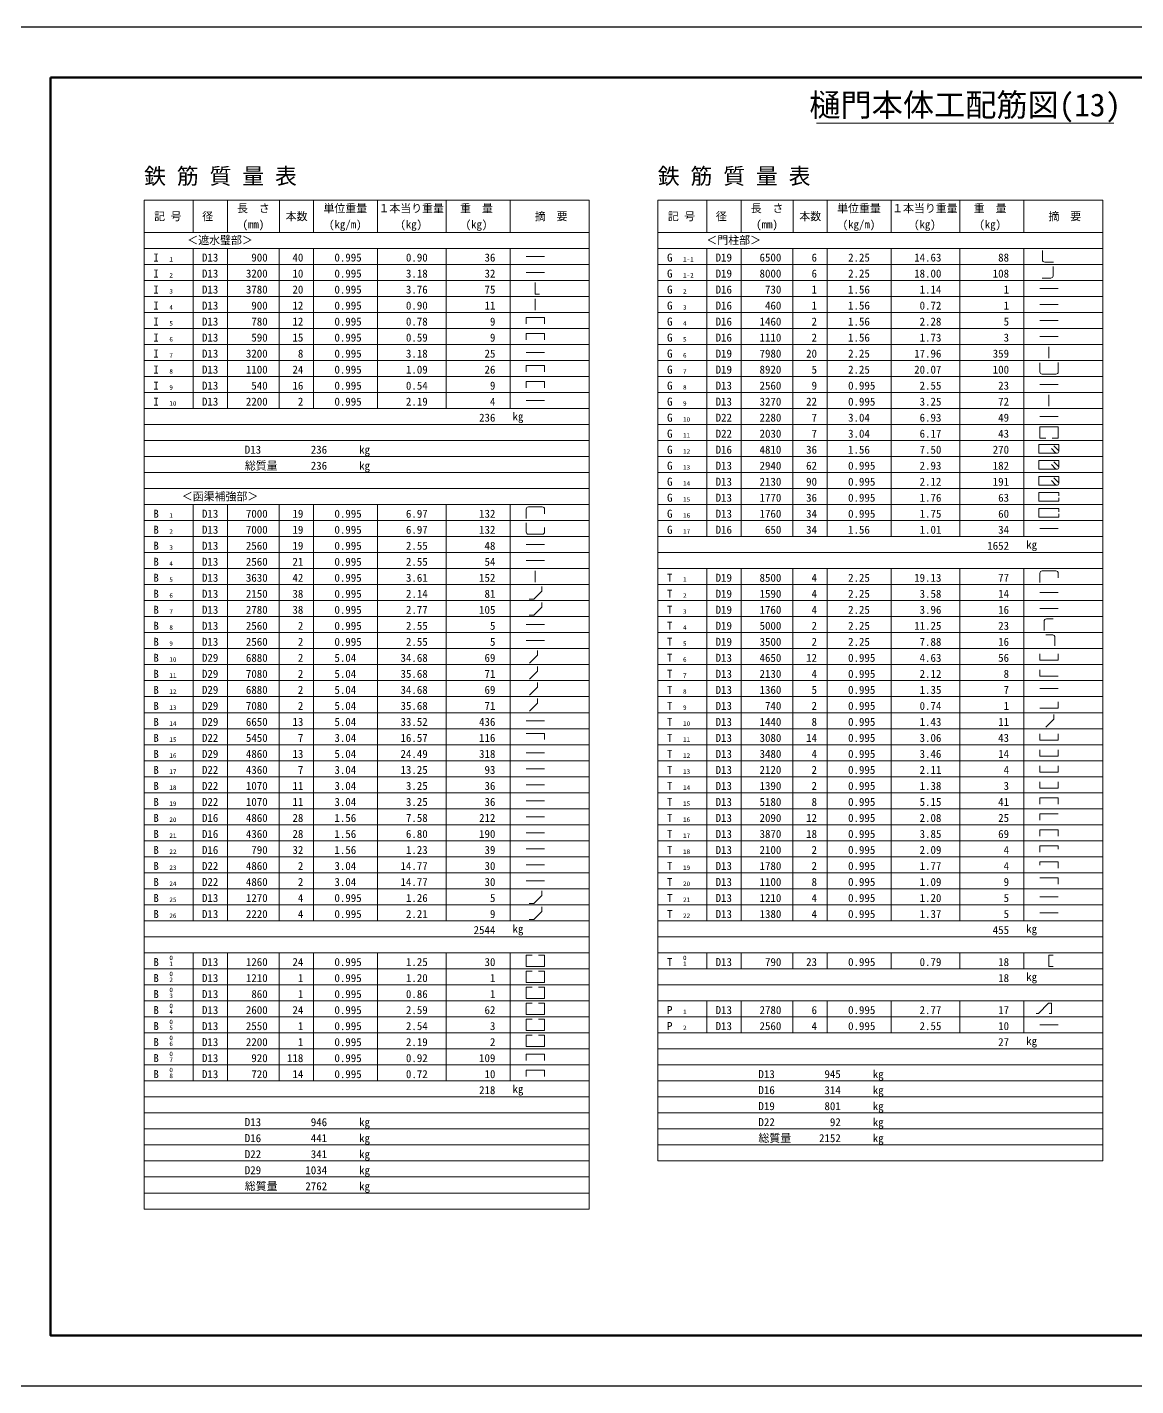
# Model space of a CAD drawing. Header units: millimetres. Extents: x 169470 to 758170, y -17820 to 11880.
# Drawn here: x 674582 to 698827, y -17820 to 11880 of the extents above; entities that cross this region are included whole.
import ezdxf
from ezdxf.enums import TextEntityAlignment as Align

# ---------------------------------------------------------------- set-up
doc = ezdxf.new("R2010")
doc.units = ezdxf.units.MM
doc.header["$LTSCALE"] = 50
doc.layers.get('Defpoints').update_dxf_attribs({"color": 151})
for name, color, linetype, lineweight in [('D-MTR-TXT', 7, 'Continuous', 13), ('D-STR-HTXT', 7, 'Continuous', 13), ('D-STR-TXT', 7, 'Continuous', 13), ('D-TTL', 2, 'Continuous', 140), ('D-TTL-LINE', 7, 'Continuous', 13), ('D-TTL-TXT', 7, 'Continuous', 13)]:
    doc.layers.add(name, color=color, linetype=linetype, lineweight=lineweight)
doc.styles.add('MS ゴシック', font='MS Gothic.ttf')
doc.styles.add('STYLE1', font='MS Gothic.ttf')
doc.styles.add('YOKO_GOTHIC', font='MS Gothic.ttf')

msp = doc.modelspace()

# ---------------------------------------------------------------- linework, layer by layer
at = {"layer": 'D-STR-TXT'}
for p, q in [((686873.83, 8095.09), (677140.61, 8095.09)), ((677140.61, 8095.09), (677140.61, 7045.09)), ((678213.3, 8095.09), (678213.3, 7395.09)), ((678963.29, 8095.09), (678963.29, 7395.09)), ((680096.8, 8095.09), (680096.8, 7395.09)), ((680846.8, 8095.09), (680846.8, 7395.09)), ((682246.78, 8095.09), (682246.78, 7395.09)), ((683746.77, 8095.09), (683746.77, 7395.09)), ((685146.75, 8095.09), (685146.75, 7395.09)), ((686873.83, 8095.09), (686873.83, 7045.09)), ((698107.06, 8095.09), (688373.83, 8095.09)), ((688373.83, 8095.09), (688373.83, 7045.09)), ((689446.52, 8095.09), (689446.52, 7395.09)), ((690196.51, 8095.09), (690196.51, 7395.09)), ((691330.03, 8095.09), (691330.03, 7395.09)), ((692080.02, 8095.09), (692080.02, 7395.09)), ((693480.01, 8095.09), (693480.01, 7395.09)), ((694979.99, 8095.09), (694979.99, 7395.09)), ((696379.98, 8095.09), (696379.98, 7395.09)), ((698107.06, 8095.09), (698107.06, 7045.09)), ((677140.61, 7395.09), (686873.83, 7395.09)), ((688373.83, 7395.09), (698106.83, 7395.09)), ((677140.61, 7045.09), (677140.61, -13954.91)), ((677140.61, 7045.09), (686873.61, 7045.09)), ((678213.61, 7045.09), (678213.61, 3545.09)), ((678963.61, 7045.09), (678963.61, 3545.09)), ((680096.61, 7045.09), (680096.61, 3545.09)), ((680846.61, 7045.09), (680846.61, 3545.09)), ((682246.61, 7045.09), (682246.61, 3545.09)), ((683746.61, 7045.09), (683746.61, 3545.09)), ((685146.61, 7045.09), (685146.61, 3545.09)), ((685496.61, 6870.09), (685896.61, 6870.09)), ((686873.61, 7045.09), (686873.61, -13954.91)), ((688373.83, 7045.09), (698106.83, 7045.09)), ((688374.06, 7045.09), (688374.06, -12904.91)), ((689446.83, 7045.09), (689446.83, 4245.09)), ((690196.83, 7045.09), (690196.83, 745.09)), ((691329.83, 7045.09), (691329.83, 745.09)), ((692079.83, 7045.09), (692079.83, 745.09)), ((693479.83, 7045.09), (693479.83, 745.09)), ((694979.83, 7045.09), (694979.83, 745.09)), ((696379.83, 7045.09), (696379.83, 4245.09)), ((696785.47, 6795.09), (696785.47, 6995.09)), ((698107.06, 7045.09), (698107.06, -12904.91)), ((677140.61, 6695.09), (686873.61, 6695.09)), ((688373.83, 6695.09), (698106.83, 6695.09)), ((696835.47, 6745.09), (697026.11, 6745.09)), ((697016.04, 6445.09), (697016.04, 6645.09)), ((677140.61, 6345.09), (686873.61, 6345.09)), ((685496.61, 6520.09), (685896.61, 6520.09)), ((685690.06, 6045.09), (685690.06, 6295.09)), ((688373.83, 6345.09), (698106.83, 6345.09)), ((696966.04, 6395.09), (696775.4, 6395.09)), ((677140.61, 5995.09), (686873.61, 5995.09)), ((685690.06, 6045.09), (685788.88, 6045.09)), ((685690.06, 5695.09), (685690.06, 5945.09)), ((688373.83, 5995.09), (698106.83, 5995.09)), ((696729.83, 6170.09), (697129.83, 6170.09)), ((677140.61, 5645.09), (686873.61, 5645.09)), ((688373.83, 5645.09), (698106.83, 5645.09)), ((696729.83, 5820.09), (697129.83, 5820.09)), ((685496.61, 5393.53), (685496.61, 5533.56)), ((685496.61, 5533.56), (685896.61, 5533.56)), ((685896.61, 5533.56), (685896.61, 5393.53)), ((696729.83, 5470.09), (697129.83, 5470.09)), ((677140.61, 5295.09), (686873.61, 5295.09)), ((685496.61, 5043.53), (685496.61, 5183.56)), ((685496.61, 5183.56), (685896.61, 5183.56)), ((685896.61, 5183.56), (685896.61, 5043.53)), ((688373.83, 5295.09), (698106.83, 5295.09)), ((696729.83, 5120.09), (697129.83, 5120.09)), ((677140.61, 4945.09), (686873.61, 4945.09)), ((685496.61, 4770.09), (685896.61, 4770.09)), ((688373.83, 4945.09), (698106.83, 4945.09)), ((696923.29, 4645.09), (696923.29, 4895.09)), ((677140.61, 4595.09), (686873.61, 4595.09)), ((685496.61, 4343.53), (685496.61, 4483.56)), ((685496.61, 4483.56), (685896.61, 4483.56)), ((685896.61, 4483.56), (685896.61, 4343.53)), ((688373.83, 4595.09), (698106.83, 4595.09)), ((696729.83, 4345.09), (696729.83, 4545.09)), ((697129.83, 4345.09), (697129.83, 4547.49)), ((677140.61, 4245.09), (686873.61, 4245.09)), ((688373.83, 4245.09), (698106.83, 4245.09)), ((689446.83, 4245.09), (689446.83, 745.09)), ((696379.83, 4245.09), (696379.83, 745.09)), ((696779.83, 4295.09), (697079.83, 4295.09)), ((677140.61, 3895.09), (686873.61, 3895.09)), ((685496.61, 3993.53), (685496.61, 4133.56)), ((685496.61, 4133.56), (685896.61, 4133.56)), ((685896.61, 4133.56), (685896.61, 3993.53)), ((688373.83, 3895.09), (698106.83, 3895.09)), ((696729.83, 4070.09), (697129.83, 4070.09)), ((685496.61, 3720.09), (685896.61, 3720.09)), ((696923.29, 3595.09), (696923.29, 3845.09)), ((677140.61, 3545.09), (686873.61, 3545.09)), ((688373.83, 3545.09), (698106.83, 3545.09)), ((696729.83, 3370.09), (697129.83, 3370.09)), ((677140.61, 3195.09), (686873.61, 3195.09)), ((688373.83, 3195.09), (698106.83, 3195.09)), ((696729.83, 3145.09), (696729.83, 2895.09)), ((696729.83, 3145.09), (697129.83, 3145.09)), ((697129.83, 3145.09), (697129.83, 2895.09)), ((677140.61, 2845.09), (686873.61, 2845.09)), ((688373.83, 2845.09), (698106.83, 2845.09)), ((696729.83, 2895.09), (696860.51, 2895.09)), ((697129.83, 2895.09), (696999.16, 2895.09)), ((677140.61, 2495.09), (686873.61, 2495.09)), ((688373.83, 2495.09), (698106.83, 2495.09)), ((677140.61, 2145.09), (686873.61, 2145.09)), ((688373.83, 2145.09), (698106.83, 2145.09)), ((677140.61, 1795.09), (686873.61, 1795.09)), ((688373.83, 1795.09), (698106.83, 1795.09)), ((697140.67, 1708.86), (696704.19, 1708.86)), ((696704.19, 1708.86), (696704.19, 1516.86)), ((696704.19, 1516.86), (697140.67, 1516.86)), ((697140.67, 1632.36), (697140.67, 1708.86)), ((697140.67, 1593.36), (697140.67, 1516.86)), ((677140.61, 1445.09), (686873.61, 1445.09)), ((678213.61, 1445.09), (678213.61, -7654.91)), ((678963.61, 1445.09), (678963.61, -7654.91)), ((680096.61, 1445.09), (680096.61, -7654.91)), ((680846.61, 1445.09), (680846.61, -7654.91)), ((682246.61, 1445.09), (682246.61, -7654.91)), ((683746.61, 1445.09), (683746.61, -7654.91)), ((685146.61, 1445.09), (685146.61, -7654.91)), ((685496.61, 1343.19), (685496.61, 1143.19)), ((685546.61, 1393.19), (685846.61, 1393.19)), ((685896.61, 1343.19), (685896.61, 1243.19)), ((688373.83, 1445.09), (698106.83, 1445.09)), ((697140.67, 1358.86), (696704.19, 1358.86)), ((696704.19, 1358.86), (696704.19, 1166.86)), ((697140.67, 1282.36), (697140.67, 1358.86)), ((697140.67, 1243.36), (697140.67, 1166.86)), ((677140.61, 1095.09), (686873.61, 1095.09)), ((685496.61, 845.09), (685496.61, 1045.09)), ((685896.61, 845.09), (685896.61, 945.09)), ((688373.83, 1095.09), (698106.83, 1095.09)), ((696704.19, 1166.86), (697140.67, 1166.86)), ((696729.83, 920.09), (697129.83, 920.09)), ((677140.61, 745.09), (686873.61, 745.09)), ((685546.61, 795.09), (685846.61, 795.09)), ((688373.83, 745.09), (698106.83, 745.09)), ((677140.61, 395.09), (686873.61, 395.09)), ((685496.61, 570.09), (685896.61, 570.09)), ((688373.83, 395.09), (698106.83, 395.09)), ((677140.61, 45.09), (686873.61, 45.09)), ((685496.61, 220.09), (685896.61, 220.09)), ((688373.83, 45.09), (698106.83, 45.09)), ((689446.83, 45.09), (689446.83, -7654.91)), ((690196.83, 45.09), (690196.83, -7654.91)), ((691329.83, 45.09), (691329.83, -7654.91)), ((692079.83, 45.09), (692079.83, -7654.91)), ((693479.83, 45.09), (693479.83, -7654.91)), ((694979.83, 45.09), (694979.83, -7654.91)), ((696379.83, 45.09), (696379.83, -7654.91)), ((685690.06, -254.91), (685690.06, -4.91)), ((696729.83, -56.81), (696729.83, -256.81)), ((696779.83, -6.81), (697079.83, -6.81)), ((697129.83, -56.81), (697129.83, -156.81)), ((677140.61, -304.91), (686873.61, -304.91)), ((685659.3, -624.99), (685836.08, -448.21)), ((685836.08, -448.21), (685836.08, -348.21)), ((688373.83, -304.91), (698106.83, -304.91)), ((696729.83, -479.91), (697129.83, -479.91)), ((677140.61, -654.91), (686873.61, -654.91)), ((685559.3, -624.99), (685659.3, -624.99)), ((685659.3, -974.99), (685836.08, -798.21)), ((685836.08, -798.21), (685836.08, -698.21)), ((688373.83, -654.91), (698106.83, -654.91)), ((696729.83, -829.91), (697129.83, -829.91)), ((677140.61, -1004.91), (686873.61, -1004.91)), ((685496.61, -1179.91), (685896.61, -1179.91)), ((685559.3, -974.99), (685659.3, -974.99)), ((688373.83, -1004.91), (698106.83, -1004.91)), ((696822.18, -1106.81), (696822.18, -1306.81)), ((696872.18, -1056.81), (697022.18, -1056.81)), ((677140.61, -1354.91), (686873.61, -1354.91)), ((688373.83, -1354.91), (698106.83, -1354.91)), ((696858.92, -1406.81), (697008.92, -1406.81)), ((697058.92, -1456.81), (697058.92, -1642.94)), ((677140.61, -1704.91), (686873.61, -1704.91)), ((685496.61, -1529.91), (685896.61, -1529.91)), ((685745.23, -1848.21), (685745.23, -1748.21)), ((688373.83, -1704.91), (698106.83, -1704.91)), ((677140.61, -2054.91), (686873.61, -2054.91)), ((685568.45, -2024.99), (685745.23, -1848.21)), ((688373.83, -2054.91), (698106.83, -2054.91)), ((696729.83, -1816.44), (696729.83, -1956.47)), ((696729.83, -1956.47), (697129.83, -1956.47)), ((697129.83, -1956.47), (697129.83, -1816.44)), ((685568.45, -2374.99), (685745.23, -2198.21)), ((685745.23, -2198.21), (685745.23, -2098.21)), ((696729.83, -2166.44), (696729.83, -2306.47)), ((696729.83, -2306.47), (697129.83, -2306.47)), ((677140.61, -2404.91), (686873.61, -2404.91)), ((685568.45, -2724.99), (685745.23, -2548.21)), ((685745.23, -2548.21), (685745.23, -2448.21)), ((688373.83, -2404.91), (698106.83, -2404.91)), ((696729.83, -2579.91), (697129.83, -2579.91)), ((677140.61, -2754.91), (686873.61, -2754.91)), ((685568.45, -3074.99), (685745.23, -2898.21)), ((685745.23, -2898.21), (685745.23, -2798.21)), ((688373.83, -2754.91), (698106.83, -2754.91)), ((697129.83, -3006.47), (697129.83, -2866.44)), ((677140.61, -3104.91), (686873.61, -3104.91)), ((688373.83, -3104.91), (698106.83, -3104.91)), ((696729.83, -3006.47), (697129.83, -3006.47)), ((696858.46, -3424.99), (697035.24, -3248.21)), ((697035.24, -3248.21), (697035.24, -3148.21)), ((677140.61, -3454.91), (686873.61, -3454.91)), ((685496.61, -3279.91), (685896.61, -3279.91)), ((685496.61, -3562.99), (685896.61, -3562.99)), ((685896.61, -3562.99), (685896.61, -3689.26)), ((688373.83, -3454.91), (698106.83, -3454.91)), ((677140.61, -3804.91), (686873.61, -3804.91)), ((688373.83, -3804.91), (698106.83, -3804.91)), ((696729.83, -3566.44), (696729.83, -3706.47)), ((696729.83, -3706.47), (697129.83, -3706.47)), ((697129.83, -3706.47), (697129.83, -3566.44)), ((677140.61, -4154.91), (686873.61, -4154.91)), ((685496.61, -3979.91), (685896.61, -3979.91)), ((688373.83, -4154.91), (698106.83, -4154.91)), ((696729.83, -3916.44), (696729.83, -4056.47)), ((696729.83, -4056.47), (697129.83, -4056.47)), ((697129.83, -4056.47), (697129.83, -3916.44)), ((685496.61, -4329.91), (685896.61, -4329.91)), ((696729.83, -4266.44), (696729.83, -4406.47)), ((696729.83, -4406.47), (697129.83, -4406.47)), ((697129.83, -4406.47), (697129.83, -4266.44)), ((677140.61, -4504.91), (686873.61, -4504.91)), ((685496.61, -4679.91), (685896.61, -4679.91)), ((688373.83, -4504.91), (698106.83, -4504.91)), ((696729.83, -4616.44), (696729.83, -4756.47)), ((697129.83, -4756.47), (697129.83, -4616.44)), ((677140.61, -4854.91), (686873.61, -4854.91)), ((685496.61, -5029.91), (685896.61, -5029.91)), ((688373.83, -4854.91), (698106.83, -4854.91)), ((696729.83, -4756.47), (697129.83, -4756.47)), ((696729.83, -5106.47), (696729.83, -4966.44)), ((696729.83, -4966.44), (697129.83, -4966.44)), ((697129.83, -4966.44), (697129.83, -5106.47)), ((677140.61, -5204.91), (686873.61, -5204.91)), ((688373.83, -5204.91), (698106.83, -5204.91)), ((696729.83, -5456.47), (696729.83, -5316.44)), ((696729.83, -5316.44), (697129.83, -5316.44)), ((677140.61, -5554.91), (686873.61, -5554.91)), ((685496.61, -5379.91), (685896.61, -5379.91)), ((688373.83, -5554.91), (698106.83, -5554.91)), ((677140.61, -5904.91), (686873.61, -5904.91)), ((685496.61, -5729.91), (685896.61, -5729.91)), ((688373.83, -5904.91), (698106.83, -5904.91)), ((696729.83, -5806.47), (696729.83, -5666.44)), ((696729.83, -5666.44), (697129.83, -5666.44)), ((697129.83, -5666.44), (697129.83, -5806.47)), ((685496.61, -6079.91), (685896.61, -6079.91)), ((696729.83, -6156.47), (696729.83, -6016.44)), ((696729.83, -6016.44), (697129.83, -6016.44)), ((697129.83, -6016.44), (697129.83, -6086.45)), ((677140.61, -6254.91), (686873.61, -6254.91)), ((685496.61, -6429.91), (685896.61, -6429.91)), ((688373.83, -6254.91), (698106.83, -6254.91)), ((697129.83, -6366.44), (696729.83, -6366.44)), ((696729.83, -6366.44), (696729.83, -6436.45)), ((697129.83, -6506.47), (697129.83, -6366.44)), ((677140.61, -6604.91), (686873.61, -6604.91)), ((685496.61, -6779.91), (685896.61, -6779.91)), ((688373.83, -6604.91), (698106.83, -6604.91)), ((697129.83, -6716.44), (696729.83, -6716.44)), ((697129.83, -6856.47), (697129.83, -6716.44)), ((677140.61, -6954.91), (686873.61, -6954.91)), ((685659.3, -7274.99), (685836.08, -7098.21)), ((685836.08, -7098.21), (685836.08, -6998.21)), ((688373.83, -6954.91), (698106.83, -6954.91)), ((677140.61, -7304.91), (686873.61, -7304.91)), ((685559.3, -7274.99), (685659.3, -7274.99)), ((685836.08, -7448.21), (685836.08, -7348.21)), ((688373.83, -7304.91), (698106.83, -7304.91)), ((696729.83, -7129.91), (697129.83, -7129.91)), ((677140.61, -7654.91), (686873.61, -7654.91)), ((685559.3, -7624.99), (685659.3, -7624.99)), ((685659.3, -7624.99), (685836.08, -7448.21)), ((688373.83, -7654.91), (698106.83, -7654.91)), ((696729.83, -7479.91), (697129.83, -7479.91)), ((677140.61, -8004.91), (686873.61, -8004.91)), ((688373.83, -8004.91), (698106.83, -8004.91)), ((677140.61, -8354.91), (686873.61, -8354.91)), ((678213.61, -8354.91), (678213.61, -11154.91)), ((678963.61, -8354.91), (678963.61, -11154.91)), ((680096.61, -8354.91), (680096.61, -11154.91)), ((680846.61, -8354.91), (680846.61, -11154.91)), ((682246.61, -8354.91), (682246.61, -11154.91)), ((683746.61, -8354.91), (683746.61, -11154.91)), ((685146.61, -8354.91), (685146.61, -11154.91)), ((685496.61, -8654.91), (685496.61, -8404.91)), ((685496.61, -8404.91), (685627.28, -8404.91)), ((685896.61, -8404.91), (685765.93, -8404.91)), ((685896.61, -8654.91), (685896.61, -8404.91)), ((688373.83, -8354.91), (698106.83, -8354.91)), ((689446.83, -8354.91), (689446.83, -8704.91)), ((690196.83, -8354.91), (690196.83, -8704.91)), ((691329.83, -8354.91), (691329.83, -8704.91)), ((692079.83, -8354.91), (692079.83, -8704.91)), ((693479.83, -8354.91), (693479.83, -8704.91)), ((694979.83, -8354.91), (694979.83, -8704.91)), ((696379.83, -8354.91), (696379.83, -8704.91)), ((696923.29, -8654.91), (696923.29, -8404.91)), ((696923.29, -8404.91), (697022.1, -8404.91)), ((677140.61, -8704.91), (686873.61, -8704.91)), ((685496.61, -8654.91), (685896.61, -8654.91)), ((685496.61, -9004.91), (685496.61, -8754.91)), ((685496.61, -8754.91), (685627.28, -8754.91)), ((685896.61, -8754.91), (685765.93, -8754.91)), ((685896.61, -9004.91), (685896.61, -8754.91)), ((688373.83, -8704.91), (698106.83, -8704.91)), ((696923.29, -8654.91), (697022.1, -8654.91)), ((677140.61, -9054.91), (686873.61, -9054.91)), ((685496.61, -9004.91), (685896.61, -9004.91)), ((685496.61, -9354.91), (685496.61, -9104.91)), ((685496.61, -9104.91), (685627.28, -9104.91)), ((685896.61, -9104.91), (685765.93, -9104.91)), ((685896.61, -9354.91), (685896.61, -9104.91)), ((688373.83, -9054.91), (698106.83, -9054.91)), ((677140.61, -9404.91), (686873.61, -9404.91)), ((685496.61, -9354.91), (685896.61, -9354.91)), ((685496.61, -9704.91), (685496.61, -9454.91)), ((685496.61, -9454.91), (685627.28, -9454.91)), ((685896.61, -9454.91), (685765.93, -9454.91)), ((685896.61, -9704.91), (685896.61, -9454.91)), ((688373.83, -9404.91), (698106.83, -9404.91)), ((689446.83, -9404.91), (689446.83, -10104.91)), ((690196.83, -9404.91), (690196.83, -10104.91)), ((691329.83, -9404.91), (691329.83, -10104.91)), ((692079.83, -9404.91), (692079.83, -10104.91)), ((693479.83, -9404.91), (693479.83, -10104.91)), ((694979.83, -9404.91), (694979.83, -10104.91)), ((696379.83, -9404.91), (696379.83, -10104.91)), ((677140.61, -9754.91), (686873.61, -9754.91)), ((685496.61, -9704.91), (685896.61, -9704.91)), ((688373.83, -9754.91), (698106.83, -9754.91)), ((685496.61, -10054.91), (685496.61, -9804.91)), ((685496.61, -9804.91), (685627.28, -9804.91)), ((685496.61, -10054.91), (685896.61, -10054.91)), ((685896.61, -9804.91), (685765.93, -9804.91)), ((685896.61, -10054.91), (685896.61, -9804.91)), ((696729.83, -9929.91), (697129.83, -9929.91)), ((677140.61, -10104.91), (686873.61, -10104.91)), ((685496.61, -10404.91), (685496.61, -10154.91)), ((685496.61, -10154.91), (685627.28, -10154.91)), ((685896.61, -10154.91), (685765.93, -10154.91)), ((685896.61, -10404.91), (685896.61, -10154.91)), ((688373.83, -10104.91), (698106.83, -10104.91)), ((677140.61, -10454.91), (686873.61, -10454.91)), ((685496.61, -10404.91), (685896.61, -10404.91)), ((685496.61, -10706.47), (685496.61, -10566.44)), ((685496.61, -10566.44), (685896.61, -10566.44)), ((685896.61, -10566.44), (685896.61, -10706.47)), ((688373.83, -10454.91), (698106.83, -10454.91)), ((677140.61, -10804.91), (686873.61, -10804.91)), ((685496.61, -11056.47), (685496.61, -10916.44)), ((685496.61, -10916.44), (685896.61, -10916.44)), ((685896.61, -10916.44), (685896.61, -11056.47)), ((688373.83, -10804.91), (698106.83, -10804.91)), ((677140.61, -11154.91), (686873.61, -11154.91)), ((688373.83, -11154.91), (698106.83, -11154.91)), ((677140.61, -11504.91), (686873.61, -11504.91)), ((688373.83, -11504.91), (698106.83, -11504.91)), ((677140.61, -11854.91), (686873.61, -11854.91)), ((688373.83, -11854.91), (698106.83, -11854.91)), ((677140.61, -12204.91), (686873.61, -12204.91)), ((688373.83, -12204.91), (698106.83, -12204.91)), ((677140.61, -12554.91), (686873.61, -12554.91)), ((688373.83, -12554.91), (698106.83, -12554.91)), ((677140.61, -12904.91), (686873.61, -12904.91)), ((688373.83, -12904.91), (698107.06, -12904.91)), ((677140.61, -13254.91), (686873.61, -13254.91)), ((677140.61, -13604.91), (686873.61, -13604.91)), ((677140.61, -13954.91), (686873.61, -13954.91))]:
    msp.add_line(p, q, dxfattribs=at)
for points in [[(697140.67, 2605.86), (697140.67, 2758.86), (696704.19, 2758.86), (696704.19, 2566.86), (697101.67, 2566.86)], [(697140.67, 2255.86), (697140.67, 2408.86), (696704.19, 2408.86), (696704.19, 2216.86), (697101.67, 2216.86)], [(697140.67, 1905.86), (697140.67, 2058.86), (696704.19, 2058.86), (696704.19, 1866.86), (697101.67, 1866.86)], [(696650.48, -9677.51), (696699.23, -9677.51), (696920.73, -9456.01), (696983.02, -9456.01), (696983.02, -9677.51), (696934.27, -9677.51)]]:
    msp.add_lwpolyline(points, dxfattribs=at)
for points in [[(696981.85, 2670.52), (697074.09, 2578.28, 0.99999976), (697129.24, 2633.44), (697037, 2725.68)], [(696981.85, 2320.52), (697074.09, 2228.28, 0.99999976), (697129.24, 2283.44), (697037, 2375.68)], [(696981.85, 1970.52), (697074.09, 1878.28, 0.99999976), (697129.24, 1933.44), (697037, 2025.68)]]:
    msp.add_lwpolyline(points, format="xyb", dxfattribs=at)
for centre, start, end in [((696835.47, 6795.09), 180, 270), ((696966.04, 6445.09), 270, 0), ((696779.83, 4345.09), 180, 270), ((697079.83, 4345.09), 270, 0), ((685546.61, 1343.19), 90, 180), ((685846.61, 1343.19), 0, 90), ((685546.61, 845.09), 180, 270), ((685846.61, 845.09), 270, 0), ((696779.83, -56.81), 90, 180), ((697079.83, -56.81), 0, 90), ((696872.18, -1106.81), 90, 180), ((697008.92, -1456.81), 0, 90)]:
    msp.add_arc(centre, 50, start, end, dxfattribs=at)
at = {"layer": 'D-TTL'}
msp.add_lwpolyline([(675094.53, 10780), (675094.53, -16720), (715094.53, -16720), (715094.53, 10780)], close=True, dxfattribs=at)
at = {"layer": 'D-TTL-LINE'}
msp.add_line((691844.53, 9780), (698344.53, 9780), dxfattribs=at)
at = {"layer": 'Defpoints', "color": 1}
msp.add_lwpolyline([(674069.53, 11880), (674069.53, -17820), (716119.53, -17820), (716119.53, 11880)], close=True, dxfattribs=at)

# ---------------------------------------------------------------- texts
at = {"layer": 'D-MTR-TXT', "style": 'MS ゴシック'}
for s, p in [('＜遮水璧部＞', (678800.25, 7228.7)), ('＜門柱部＞', (690033.48, 7228.7)), ('＜函渠補強部＞', (678800.25, 1628.7))]:
    msp.add_text(s, height=175, dxfattribs=at).set_placement(p, align=Align.MIDDLE)
for s, height, p in [('I ', 175, (677341.68, 6756.64)), ('1', 100, (677691.68, 6756.64)), ('0.995', 175, (681301.68, 6756.64)), ('G ', 175, (688574.91, 6756.64)), ('1-1', 100, (688924.91, 6756.64)), ('2.25 ', 175, (692534.91, 6756.64)), ('I ', 175, (677341.68, 6406.64)), ('0.995', 175, (681301.68, 6406.64)), ('G ', 175, (688574.91, 6406.64)), ('2.25 ', 175, (692534.91, 6406.64)), ('2', 100, (677691.68, 6406.64)), ('1-2', 100, (688924.91, 6406.64)), ('I ', 175, (677341.68, 6056.64)), ('3', 100, (677691.68, 6056.64)), ('0.995', 175, (681301.68, 6056.64)), ('G ', 175, (688574.91, 6056.64)), ('2', 100, (688924.91, 6056.64)), ('1.56 ', 175, (692534.91, 6056.64)), ('I ', 175, (677341.68, 5706.64)), ('4', 100, (677691.68, 5706.64)), ('0.995', 175, (681301.68, 5706.64)), ('G ', 175, (688574.91, 5706.64)), ('3', 100, (688924.91, 5706.64)), ('1.56 ', 175, (692534.91, 5706.64)), ('I ', 175, (677341.68, 5356.64)), ('5', 100, (677691.68, 5356.64)), ('0.995', 175, (681301.68, 5356.64)), ('G ', 175, (688574.91, 5356.64)), ('4', 100, (688924.91, 5356.64)), ('1.56 ', 175, (692534.91, 5356.64)), ('I ', 175, (677341.68, 5006.64)), ('6', 100, (677691.68, 5006.64)), ('0.995', 175, (681301.68, 5006.64)), ('G ', 175, (688574.91, 5006.64)), ('5', 100, (688924.91, 5006.64)), ('1.56 ', 175, (692534.91, 5006.64)), ('I ', 175, (677341.68, 4656.64)), ('7', 100, (677691.68, 4656.64)), ('0.995', 175, (681301.68, 4656.64)), ('G ', 175, (688574.91, 4656.64)), ('6', 100, (688924.91, 4656.64)), ('2.25 ', 175, (692534.91, 4656.64)), ('I ', 175, (677341.68, 4306.64)), ('0.995', 175, (681301.68, 4306.64)), ('G ', 175, (688574.91, 4306.64)), ('2.25 ', 175, (692534.91, 4306.64)), ('8', 100, (677691.68, 4306.64)), ('7', 100, (688924.91, 4306.64)), ('I ', 175, (677341.68, 3956.64)), ('9', 100, (677691.68, 3956.64)), ('0.995', 175, (681301.68, 3956.64)), ('G ', 175, (688574.91, 3956.64)), ('8', 100, (688924.91, 3956.64)), ('0.995', 175, (692534.91, 3956.64)), ('I ', 175, (677341.68, 3606.64)), ('10', 100, (677691.68, 3606.64)), ('0.995', 175, (681301.68, 3606.64)), ('G ', 175, (688574.91, 3606.64)), ('9', 100, (688924.91, 3606.64)), ('0.995', 175, (692534.91, 3606.64)), ('G ', 175, (688574.91, 3256.64)), ('10', 100, (688924.91, 3256.64)), ('3.04 ', 175, (692534.91, 3256.64)), ('G ', 175, (688574.91, 2906.64)), ('11', 100, (688924.91, 2906.64)), ('3.04 ', 175, (692534.91, 2906.64)), ('D13', 175, (679341.68, 2556.64)), ('kg', 175, (681841.68, 2556.64)), ('G ', 175, (688574.91, 2556.64)), ('1.56 ', 175, (692534.91, 2556.64)), ('総質量', 175, (679341.68, 2206.64)), ('kg', 175, (681841.68, 2206.64)), ('G ', 175, (688574.91, 2206.64)), ('12', 100, (688924.91, 2556.64)), ('0.995', 175, (692534.91, 2206.64)), ('13', 100, (688924.91, 2206.64)), ('G ', 175, (688574.91, 1856.64)), ('14', 100, (688924.91, 1856.64)), ('0.995', 175, (692534.91, 1856.64)), ('G ', 175, (688574.91, 1506.64)), ('15', 100, (688924.91, 1506.64)), ('0.995', 175, (692534.91, 1506.64)), ('B ', 175, (677341.68, 1156.64)), ('1', 100, (677691.68, 1156.64)), ('0.995', 175, (681301.68, 1156.64)), ('G ', 175, (688574.91, 1156.64)), ('16', 100, (688924.91, 1156.64)), ('0.995', 175, (692534.91, 1156.64)), ('B ', 175, (677341.68, 806.64)), ('2', 100, (677691.68, 806.64)), ('0.995', 175, (681301.68, 806.64)), ('G ', 175, (688574.91, 806.64)), ('17', 100, (688924.91, 806.64)), ('1.56 ', 175, (692534.91, 806.64)), ('B ', 175, (677341.68, 456.64)), ('0.995', 175, (681301.68, 456.64)), ('3', 100, (677691.68, 456.64)), ('B ', 175, (677341.68, 106.64)), ('4', 100, (677691.68, 106.64)), ('0.995', 175, (681301.68, 106.64)), ('B ', 175, (677341.68, -243.36)), ('5', 100, (677691.68, -243.36)), ('0.995', 175, (681301.68, -243.36)), ('T ', 175, (688574.91, -243.36)), ('1', 100, (688924.91, -243.36)), ('2.25 ', 175, (692534.91, -243.36)), ('B ', 175, (677341.68, -593.36)), ('6', 100, (677691.68, -593.36)), ('0.995', 175, (681301.68, -593.36)), ('T ', 175, (688574.91, -593.36)), ('2', 100, (688924.91, -593.36)), ('2.25 ', 175, (692534.91, -593.36)), ('B ', 175, (677341.68, -943.36)), ('7', 100, (677691.68, -943.36)), ('0.995', 175, (681301.68, -943.36)), ('T ', 175, (688574.91, -943.36)), ('3', 100, (688924.91, -943.36)), ('2.25 ', 175, (692534.91, -943.36)), ('B ', 175, (677341.68, -1293.36)), ('0.995', 175, (681301.68, -1293.36)), ('T ', 175, (688574.91, -1293.36)), ('2.25 ', 175, (692534.91, -1293.36)), ('B ', 175, (677341.68, -1643.36)), ('8', 100, (677691.68, -1293.36)), ('0.995', 175, (681301.68, -1643.36)), ('T ', 175, (688574.91, -1643.36)), ('4', 100, (688924.91, -1293.36)), ('2.25 ', 175, (692534.91, -1643.36)), ('9', 100, (677691.68, -1643.36)), ('5', 100, (688924.91, -1643.36)), ('B ', 175, (677341.68, -1993.36)), ('10', 100, (677691.68, -1993.36)), ('5.04 ', 175, (681301.68, -1993.36)), ('T ', 175, (688574.91, -1993.36)), ('6', 100, (688924.91, -1993.36)), ('0.995', 175, (692534.91, -1993.36)), ('B ', 175, (677341.68, -2343.36)), ('11', 100, (677691.68, -2343.36)), ('5.04 ', 175, (681301.68, -2343.36)), ('T ', 175, (688574.91, -2343.36)), ('7', 100, (688924.91, -2343.36)), ('0.995', 175, (692534.91, -2343.36)), ('B ', 175, (677341.68, -2693.36)), ('12', 100, (677691.68, -2693.36)), ('5.04 ', 175, (681301.68, -2693.36)), ('T ', 175, (688574.91, -2693.36)), ('8', 100, (688924.91, -2693.36)), ('0.995', 175, (692534.91, -2693.36)), ('B ', 175, (677341.68, -3043.36)), ('13', 100, (677691.68, -3043.36)), ('5.04 ', 175, (681301.68, -3043.36)), ('T ', 175, (688574.91, -3043.36)), ('9', 100, (688924.91, -3043.36)), ('0.995', 175, (692534.91, -3043.36)), ('B ', 175, (677341.68, -3393.36)), ('5.04 ', 175, (681301.68, -3393.36)), ('T ', 175, (688574.91, -3393.36)), ('0.995', 175, (692534.91, -3393.36)), ('14', 100, (677691.68, -3393.36)), ('10', 100, (688924.91, -3393.36)), ('B ', 175, (677341.68, -3743.36)), ('15', 100, (677691.68, -3743.36)), ('3.04 ', 175, (681301.68, -3743.36)), ('T ', 175, (688574.91, -3743.36)), ('11', 100, (688924.91, -3743.36)), ('0.995', 175, (692534.91, -3743.36)), ('B ', 175, (677341.68, -4093.36)), ('16', 100, (677691.68, -4093.36)), ('5.04 ', 175, (681301.68, -4093.36)), ('T ', 175, (688574.91, -4093.36)), ('12', 100, (688924.91, -4093.36)), ('0.995', 175, (692534.91, -4093.36)), ('B ', 175, (677341.68, -4443.36)), ('17', 100, (677691.68, -4443.36)), ('3.04 ', 175, (681301.68, -4443.36)), ('T ', 175, (688574.91, -4443.36)), ('13', 100, (688924.91, -4443.36)), ('0.995', 175, (692534.91, -4443.36)), ('B ', 175, (677341.68, -4793.36)), ('18', 100, (677691.68, -4793.36)), ('3.04 ', 175, (681301.68, -4793.36)), ('T ', 175, (688574.91, -4793.36)), ('14', 100, (688924.91, -4793.36)), ('0.995', 175, (692534.91, -4793.36)), ('B ', 175, (677341.68, -5143.36)), ('19', 100, (677691.68, -5143.36)), ('3.04 ', 175, (681301.68, -5143.36)), ('T ', 175, (688574.91, -5143.36)), ('15', 100, (688924.91, -5143.36)), ('0.995', 175, (692534.91, -5143.36)), ('B ', 175, (677341.68, -5493.36)), ('1.56 ', 175, (681301.68, -5493.36)), ('T ', 175, (688574.91, -5493.36)), ('0.995', 175, (692534.91, -5493.36)), ('20', 100, (677691.68, -5493.36)), ('16', 100, (688924.91, -5493.36)), ('B ', 175, (677341.68, -5843.36)), ('21', 100, (677691.68, -5843.36)), ('1.56 ', 175, (681301.68, -5843.36)), ('T ', 175, (688574.91, -5843.36)), ('17', 100, (688924.91, -5843.36)), ('0.995', 175, (692534.91, -5843.36)), ('B ', 175, (677341.68, -6193.36)), ('22', 100, (677691.68, -6193.36)), ('1.56 ', 175, (681301.68, -6193.36)), ('T ', 175, (688574.91, -6193.36)), ('18', 100, (688924.91, -6193.36)), ('0.995', 175, (692534.91, -6193.36)), ('B ', 175, (677341.68, -6543.36)), ('23', 100, (677691.68, -6543.36)), ('3.04 ', 175, (681301.68, -6543.36)), ('T ', 175, (688574.91, -6543.36)), ('19', 100, (688924.91, -6543.36)), ('0.995', 175, (692534.91, -6543.36)), ('B ', 175, (677341.68, -6893.36)), ('24', 100, (677691.68, -6893.36)), ('3.04 ', 175, (681301.68, -6893.36)), ('T ', 175, (688574.91, -6893.36)), ('20', 100, (688924.91, -6893.36)), ('0.995', 175, (692534.91, -6893.36)), ('B ', 175, (677341.68, -7243.36)), ('0.995', 175, (681301.68, -7243.36)), ('T ', 175, (688575.14, -7243.36)), ('0.995', 175, (692534.91, -7243.36)), ('B ', 175, (677341.68, -7593.36)), ('25', 100, (677691.68, -7243.36)), ('0.995', 175, (681301.68, -7593.36)), ('T ', 175, (688575.14, -7593.36)), ('21', 100, (688925.14, -7243.36)), ('0.995', 175, (692534.91, -7593.36)), ('26', 100, (677691.68, -7593.36)), ('22', 100, (688925.14, -7593.36)), ('B ', 175, (677341.68, -8643.36)), ('0', 100, (677691.68, -8513.36)), ('1', 100, (677691.68, -8643.36)), ('0.995', 175, (681301.68, -8643.36)), ('T', 175, (688574.91, -8643.36)), ('0', 100, (688924.91, -8513.36)), ('1', 100, (688924.91, -8643.36)), ('0.995', 175, (692534.91, -8643.36)), ('B ', 175, (677341.68, -8993.36)), ('2', 100, (677691.68, -8993.36)), ('0', 100, (677691.68, -8863.36)), ('0.995', 175, (681301.68, -8993.36)), ('B ', 175, (677341.68, -9343.36)), ('0', 100, (677691.68, -9213.36)), ('0.995', 175, (681301.68, -9343.36)), ('3', 100, (677691.68, -9343.36)), ('0', 100, (677691.68, -9563.36)), ('B ', 175, (677341.68, -9693.36)), ('4', 100, (677691.68, -9693.36)), ('0.995', 175, (681301.68, -9693.36)), ('P ', 175, (688574.91, -9693.36)), ('1', 100, (688924.91, -9693.36)), ('0.995', 175, (692534.91, -9693.36)), ('B ', 175, (677341.68, -10043.36)), ('5', 100, (677691.68, -10043.36)), ('0', 100, (677691.68, -9913.36)), ('0.995', 175, (681301.68, -10043.36)), ('P ', 175, (688574.91, -10043.36)), ('2', 100, (688924.91, -10043.36)), ('0.995', 175, (692534.91, -10043.36)), ('B ', 175, (677341.68, -10393.36)), ('0', 100, (677691.68, -10263.36)), ('6', 100, (677691.68, -10393.36)), ('0.995', 175, (681301.68, -10393.36)), ('B ', 175, (677341.68, -10743.36)), ('0', 100, (677691.68, -10613.36)), ('7', 100, (677691.68, -10743.36)), ('0.995', 175, (681301.68, -10743.36)), ('B ', 175, (677341.68, -11093.36)), ('0', 100, (677691.68, -10963.36)), ('0.995', 175, (681301.68, -11093.36)), ('D13', 175, (690574.91, -11093.36)), ('kg', 175, (693074.91, -11093.36)), ('8', 100, (677691.68, -11093.36)), ('D16', 175, (690574.91, -11443.36)), ('kg', 175, (693074.91, -11443.36)), ('D19', 175, (690574.91, -11793.36)), ('kg', 175, (693074.91, -11793.36)), ('D13', 175, (679341.68, -12143.36)), ('kg', 175, (681841.68, -12143.36)), ('D22', 175, (690574.91, -12143.36)), ('kg', 175, (693074.91, -12143.36)), ('D16', 175, (679341.68, -12493.36)), ('kg', 175, (681841.68, -12493.36)), ('総質量', 175, (690574.91, -12493.36)), ('kg', 175, (693074.91, -12493.36)), ('D22', 175, (679341.68, -12843.36)), ('kg', 175, (681841.68, -12843.36)), ('D29', 175, (679341.68, -13193.36)), ('kg', 175, (681841.68, -13193.36)), ('総質量', 175, (679341.68, -13543.36)), ('kg', 175, (681841.68, -13543.36))]:
    msp.add_text(s, height=height, dxfattribs=at).set_placement(p)
for s, p in [('D13', (678761.68, 6756.64)), ('900', (679841.68, 6756.64)), ('40', (680621.68, 6756.64)), ('0.90', (683341.68, 6756.64)), ('36', (684821.68, 6756.64)), ('D19', (689994.91, 6756.64)), ('6500', (691074.91, 6756.64)), ('6', (691854.91, 6756.64)), ('14.63', (694574.91, 6756.64)), ('88', (696054.91, 6756.64)), ('D13', (678761.68, 6406.64)), ('3200', (679841.68, 6406.64)), ('10', (680621.68, 6406.64)), ('3.18', (683341.68, 6406.64)), ('32', (684821.68, 6406.64)), ('D19', (689994.91, 6406.64)), ('8000', (691074.91, 6406.64)), ('6', (691854.91, 6406.64)), ('18.00', (694574.91, 6406.64)), ('108', (696054.91, 6406.64)), ('D13', (678761.68, 6056.64)), ('3780', (679841.68, 6056.64)), ('20', (680621.68, 6056.64)), ('3.76', (683341.68, 6056.64)), ('75', (684821.68, 6056.64)), ('D16', (689994.91, 6056.64)), ('730', (691074.91, 6056.64)), ('1', (691854.91, 6056.64)), ('1.14', (694574.91, 6056.64)), ('1', (696054.91, 6056.64)), ('D13', (678761.68, 5706.64)), ('900', (679841.68, 5706.64)), ('12', (680621.68, 5706.64)), ('0.90', (683341.68, 5706.64)), ('11', (684821.68, 5706.64)), ('D16', (689994.91, 5706.64)), ('460', (691074.91, 5706.64)), ('1', (691854.91, 5706.64)), ('0.72', (694574.91, 5706.64)), ('1', (696054.91, 5706.64)), ('D13', (678761.68, 5356.64)), ('780', (679841.68, 5356.64)), ('12', (680621.68, 5356.64)), ('0.78', (683341.68, 5356.64)), ('9', (684821.68, 5356.64)), ('D16', (689994.91, 5356.64)), ('1460', (691074.91, 5356.64)), ('2', (691854.91, 5356.64)), ('2.28', (694574.91, 5356.64)), ('5', (696054.91, 5356.64)), ('D13', (678761.68, 5006.64)), ('590', (679841.68, 5006.64)), ('15', (680621.68, 5006.64)), ('0.59', (683341.68, 5006.64)), ('9', (684821.68, 5006.64)), ('D16', (689994.91, 5006.64)), ('1110', (691074.91, 5006.64)), ('2', (691854.91, 5006.64)), ('1.73', (694574.91, 5006.64)), ('3', (696054.91, 5006.64)), ('D13', (678761.68, 4656.64)), ('3200', (679841.68, 4656.64)), ('8', (680621.68, 4656.64)), ('3.18', (683341.68, 4656.64)), ('25', (684821.68, 4656.64)), ('D19', (689994.91, 4656.64)), ('7980', (691074.91, 4656.64)), ('20', (691854.91, 4656.64)), ('17.96', (694574.91, 4656.64)), ('359', (696054.91, 4656.64)), ('D13', (678761.68, 4306.64)), ('1100', (679841.68, 4306.64)), ('24', (680621.68, 4306.64)), ('1.09', (683341.68, 4306.64)), ('26', (684821.68, 4306.64)), ('D19', (689994.91, 4306.64)), ('8920', (691074.91, 4306.64)), ('5', (691854.91, 4306.64)), ('20.07', (694574.91, 4306.64)), ('100', (696054.91, 4306.64)), ('D13', (678761.68, 3956.64)), ('540', (679841.68, 3956.64)), ('16', (680621.68, 3956.64)), ('0.54', (683341.68, 3956.64)), ('9', (684821.68, 3956.64)), ('D13', (689994.91, 3956.64)), ('2560', (691074.91, 3956.64)), ('9', (691854.91, 3956.64)), ('2.55', (694574.91, 3956.64)), ('23', (696054.91, 3956.64)), ('D13', (678761.68, 3606.64)), ('2200', (679841.68, 3606.64)), ('2', (680621.68, 3606.64)), ('2.19', (683341.68, 3606.64)), ('4', (684821.68, 3606.64)), ('D13', (689994.91, 3606.64)), ('3270', (691074.91, 3606.64)), ('22', (691854.91, 3606.64)), ('3.25', (694574.91, 3606.64)), ('72', (696054.91, 3606.64)), ('236', (684821.68, 3256.64)), ('D22', (689994.91, 3256.64)), ('2280', (691074.91, 3256.64)), ('7', (691854.91, 3256.64)), ('6.93', (694574.91, 3256.64)), ('49', (696054.91, 3256.64)), ('D22', (689994.91, 2906.64)), ('2030', (691074.91, 2906.64)), ('7', (691854.91, 2906.64)), ('6.17', (694574.91, 2906.64)), ('43', (696054.91, 2906.64)), ('236', (681141.68, 2556.64)), ('D16', (689994.91, 2556.64)), ('4810', (691074.91, 2556.64)), ('36', (691854.91, 2556.64)), ('7.50', (694574.91, 2556.64)), ('270', (696054.91, 2556.64)), ('236', (681141.68, 2206.64)), ('D13', (689994.91, 2206.64)), ('2940', (691074.91, 2206.64)), ('62', (691854.91, 2206.64)), ('2.93', (694574.91, 2206.64)), ('182', (696054.91, 2206.64)), ('D13', (689994.91, 1856.64)), ('2130', (691074.91, 1856.64)), ('90', (691854.91, 1856.64)), ('2.12', (694574.91, 1856.64)), ('191', (696054.91, 1856.64)), ('D13', (689994.91, 1506.64)), ('1770', (691074.91, 1506.64)), ('36', (691854.91, 1506.64)), ('1.76', (694574.91, 1506.64)), ('63', (696054.91, 1506.64)), ('D13', (678761.68, 1156.64)), ('7000', (679841.68, 1156.64)), ('19', (680621.68, 1156.64)), ('6.97', (683341.68, 1156.64)), ('132', (684821.68, 1156.64)), ('D13', (689994.91, 1156.64)), ('1760', (691074.91, 1156.64)), ('34', (691854.91, 1156.64)), ('1.75', (694574.91, 1156.64)), ('60', (696054.91, 1156.64)), ('D13', (678761.68, 806.64)), ('7000', (679841.68, 806.64)), ('19', (680621.68, 806.64)), ('6.97', (683341.68, 806.64)), ('132', (684821.68, 806.64)), ('D16', (689994.91, 806.64)), ('650', (691074.91, 806.64)), ('34', (691854.91, 806.64)), ('1.01', (694574.91, 806.64)), ('34', (696054.91, 806.64)), ('D13', (678761.68, 456.64)), ('2560', (679841.68, 456.64)), ('19', (680621.68, 456.64)), ('2.55', (683341.68, 456.64)), ('48', (684821.68, 456.64)), ('1652', (696054.91, 456.64)), ('D13', (678761.68, 106.64)), ('2560', (679841.68, 106.64)), ('21', (680621.68, 106.64)), ('2.55', (683341.68, 106.64)), ('54', (684821.68, 106.64)), ('D13', (678761.68, -243.36)), ('3630', (679841.68, -243.36)), ('42', (680621.68, -243.36)), ('3.61', (683341.68, -243.36)), ('152', (684821.68, -243.36)), ('D19', (689994.91, -243.36)), ('8500', (691074.91, -243.36)), ('4', (691854.91, -243.36)), ('19.13', (694574.91, -243.36)), ('77', (696054.91, -243.36)), ('D13', (678761.68, -593.36)), ('2150', (679841.68, -593.36)), ('38', (680621.68, -593.36)), ('2.14', (683341.68, -593.36)), ('81', (684821.68, -593.36)), ('D19', (689994.91, -593.36)), ('1590', (691074.91, -593.36)), ('4', (691854.91, -593.36)), ('3.58', (694574.91, -593.36)), ('14', (696054.91, -593.36)), ('D13', (678761.68, -943.36)), ('2780', (679841.68, -943.36)), ('38', (680621.68, -943.36)), ('2.77', (683341.68, -943.36)), ('105', (684821.68, -943.36)), ('D19', (689994.91, -943.36)), ('1760', (691074.91, -943.36)), ('4', (691854.91, -943.36)), ('3.96', (694574.91, -943.36)), ('16', (696054.91, -943.36)), ('D13', (678761.68, -1293.36)), ('2560', (679841.68, -1293.36)), ('2', (680621.68, -1293.36)), ('2.55', (683341.68, -1293.36)), ('5', (684821.68, -1293.36)), ('D19', (689994.91, -1293.36)), ('5000', (691074.91, -1293.36)), ('2', (691854.91, -1293.36)), ('11.25', (694574.91, -1293.36)), ('23', (696054.91, -1293.36)), ('D13', (678761.68, -1643.36)), ('2560', (679841.68, -1643.36)), ('2', (680621.68, -1643.36)), ('2.55', (683341.68, -1643.36)), ('5', (684821.68, -1643.36)), ('D19', (689994.91, -1643.36)), ('3500', (691074.91, -1643.36)), ('2', (691854.91, -1643.36)), ('7.88', (694574.91, -1643.36)), ('16', (696054.91, -1643.36)), ('D29', (678761.68, -1993.36)), ('6880', (679841.68, -1993.36)), ('2', (680621.68, -1993.36)), ('34.68', (683341.68, -1993.36)), ('69', (684821.68, -1993.36)), ('D13', (689994.91, -1993.36)), ('4650', (691074.91, -1993.36)), ('12', (691854.91, -1993.36)), ('4.63', (694574.91, -1993.36)), ('56', (696054.91, -1993.36)), ('D29', (678761.68, -2343.36)), ('7080', (679841.68, -2343.36)), ('2', (680621.68, -2343.36)), ('35.68', (683341.68, -2343.36)), ('71', (684821.68, -2343.36)), ('D13', (689994.91, -2343.36)), ('2130', (691074.91, -2343.36)), ('4', (691854.91, -2343.36)), ('2.12', (694574.91, -2343.36)), ('8', (696054.91, -2343.36)), ('D29', (678761.68, -2693.36)), ('6880', (679841.68, -2693.36)), ('2', (680621.68, -2693.36)), ('34.68', (683341.68, -2693.36)), ('69', (684821.68, -2693.36)), ('D13', (689994.91, -2693.36)), ('1360', (691074.91, -2693.36)), ('5', (691854.91, -2693.36)), ('1.35', (694574.91, -2693.36)), ('7', (696054.91, -2693.36)), ('D29', (678761.68, -3043.36)), ('7080', (679841.68, -3043.36)), ('2', (680621.68, -3043.36)), ('35.68', (683341.68, -3043.36)), ('71', (684821.68, -3043.36)), ('D13', (689994.91, -3043.36)), ('740', (691074.91, -3043.36)), ('2', (691854.91, -3043.36)), ('0.74', (694574.91, -3043.36)), ('1', (696054.91, -3043.36)), ('D29', (678761.68, -3393.36)), ('6650', (679841.68, -3393.36)), ('13', (680621.68, -3393.36)), ('33.52', (683341.68, -3393.36)), ('436', (684821.68, -3393.36)), ('D13', (689994.91, -3393.36)), ('1440', (691074.91, -3393.36)), ('8', (691854.91, -3393.36)), ('1.43', (694574.91, -3393.36)), ('11', (696054.91, -3393.36)), ('D22', (678761.68, -3743.36)), ('5450', (679841.68, -3743.36)), ('7', (680621.68, -3743.36)), ('16.57', (683341.68, -3743.36)), ('116', (684821.68, -3743.36)), ('D13', (689994.91, -3743.36)), ('3080', (691074.91, -3743.36)), ('14', (691854.91, -3743.36)), ('3.06', (694574.91, -3743.36)), ('43', (696054.91, -3743.36)), ('D29', (678761.68, -4093.36)), ('4860', (679841.68, -4093.36)), ('13', (680621.68, -4093.36)), ('24.49', (683341.68, -4093.36)), ('318', (684821.68, -4093.36)), ('D13', (689994.91, -4093.36)), ('3480', (691074.91, -4093.36)), ('4', (691854.91, -4093.36)), ('3.46', (694574.91, -4093.36)), ('14', (696054.91, -4093.36)), ('D22', (678761.68, -4443.36)), ('4360', (679841.68, -4443.36)), ('7', (680621.68, -4443.36)), ('13.25', (683341.68, -4443.36)), ('93', (684821.68, -4443.36)), ('D13', (689994.91, -4443.36)), ('2120', (691074.91, -4443.36)), ('2', (691854.91, -4443.36)), ('2.11', (694574.91, -4443.36)), ('4', (696054.91, -4443.36)), ('D22', (678761.68, -4793.36)), ('1070', (679841.68, -4793.36)), ('11', (680621.68, -4793.36)), ('3.25', (683341.68, -4793.36)), ('36', (684821.68, -4793.36)), ('D13', (689994.91, -4793.36)), ('1390', (691074.91, -4793.36)), ('2', (691854.91, -4793.36)), ('1.38', (694574.91, -4793.36)), ('3', (696054.91, -4793.36)), ('D22', (678761.68, -5143.36)), ('1070', (679841.68, -5143.36)), ('11', (680621.68, -5143.36)), ('3.25', (683341.68, -5143.36)), ('36', (684821.68, -5143.36)), ('D13', (689994.91, -5143.36)), ('5180', (691074.91, -5143.36)), ('8', (691854.91, -5143.36)), ('5.15', (694574.91, -5143.36)), ('41', (696054.91, -5143.36)), ('D16', (678761.68, -5493.36)), ('4860', (679841.68, -5493.36)), ('28', (680621.68, -5493.36)), ('7.58', (683341.68, -5493.36)), ('212', (684821.68, -5493.36)), ('D13', (689994.91, -5493.36)), ('2090', (691074.91, -5493.36)), ('12', (691854.91, -5493.36)), ('2.08', (694574.91, -5493.36)), ('25', (696054.91, -5493.36)), ('D16', (678761.68, -5843.36)), ('4360', (679841.68, -5843.36)), ('28', (680621.68, -5843.36)), ('6.80', (683341.68, -5843.36)), ('190', (684821.68, -5843.36)), ('D13', (689994.91, -5843.36)), ('3870', (691074.91, -5843.36)), ('18', (691854.91, -5843.36)), ('3.85', (694574.91, -5843.36)), ('69', (696054.91, -5843.36)), ('D16', (678761.68, -6193.36)), ('790', (679841.68, -6193.36)), ('32', (680621.68, -6193.36)), ('1.23', (683341.68, -6193.36)), ('39', (684821.68, -6193.36)), ('D13', (689994.91, -6193.36)), ('2100', (691074.91, -6193.36)), ('2', (691854.91, -6193.36)), ('2.09', (694574.91, -6193.36)), ('4', (696054.91, -6193.36)), ('D22', (678761.68, -6543.36)), ('4860', (679841.68, -6543.36)), ('2', (680621.68, -6543.36)), ('14.77', (683341.68, -6543.36)), ('30', (684821.68, -6543.36)), ('D13', (689994.91, -6543.36)), ('1780', (691074.91, -6543.36)), ('2', (691854.91, -6543.36)), ('1.77', (694574.91, -6543.36)), ('4', (696054.91, -6543.36)), ('D22', (678761.68, -6893.36)), ('4860', (679841.68, -6893.36)), ('2', (680621.68, -6893.36)), ('14.77', (683341.68, -6893.36)), ('30', (684821.68, -6893.36)), ('D13', (689994.91, -6893.36)), ('1100', (691074.91, -6893.36)), ('8', (691854.91, -6893.36)), ('1.09', (694574.91, -6893.36)), ('9', (696054.91, -6893.36)), ('D13', (678761.68, -7243.36)), ('1270', (679841.68, -7243.36)), ('4', (680621.68, -7243.36)), ('1.26', (683341.68, -7243.36)), ('5', (684821.68, -7243.36)), ('D13', (689994.91, -7243.36)), ('1210', (691074.91, -7243.36)), ('4', (691854.91, -7243.36)), ('1.20', (694574.91, -7243.36)), ('5', (696054.91, -7243.36)), ('D13', (678761.68, -7593.36)), ('2220', (679841.68, -7593.36)), ('4', (680621.68, -7593.36)), ('2.21', (683341.68, -7593.36)), ('9', (684821.68, -7593.36)), ('D13', (689994.91, -7593.36)), ('1380', (691074.91, -7593.36)), ('4', (691854.91, -7593.36)), ('1.37', (694574.91, -7593.36)), ('5', (696054.91, -7593.36)), ('2544', (684821.68, -7943.36)), ('455', (696054.91, -7943.36)), ('D13', (678761.68, -8643.36)), ('1260', (679841.68, -8643.36)), ('24', (680621.68, -8643.36)), ('1.25', (683341.68, -8643.36)), ('30', (684821.68, -8643.36)), ('D13', (689994.91, -8643.36)), ('790', (691074.91, -8643.36)), ('23', (691854.91, -8643.36)), ('0.79', (694574.91, -8643.36)), ('18', (696054.91, -8643.36)), ('D13', (678761.68, -8993.36)), ('1210', (679841.68, -8993.36)), ('1', (680621.68, -8993.36)), ('1.20', (683341.68, -8993.36)), ('1', (684821.68, -8993.36)), ('18', (696054.91, -8993.36)), ('D13', (678761.68, -9343.36)), ('860', (679841.68, -9343.36)), ('1', (680621.68, -9343.36)), ('0.86', (683341.68, -9343.36)), ('1', (684821.68, -9343.36)), ('D13', (678761.68, -9693.36)), ('2600', (679841.68, -9693.36)), ('24', (680621.68, -9693.36)), ('2.59', (683341.68, -9693.36)), ('62', (684821.68, -9693.36)), ('D13', (689994.91, -9693.36)), ('2780', (691074.91, -9693.36)), ('6', (691854.91, -9693.36)), ('2.77', (694574.91, -9693.36)), ('17', (696054.91, -9693.36)), ('D13', (678761.68, -10043.36)), ('2550', (679841.68, -10043.36)), ('1', (680621.68, -10043.36)), ('2.54', (683341.68, -10043.36)), ('3', (684821.68, -10043.36)), ('D13', (689994.91, -10043.36)), ('2560', (691074.91, -10043.36)), ('4', (691854.91, -10043.36)), ('2.55', (694574.91, -10043.36)), ('10', (696054.91, -10043.36)), ('D13', (678761.68, -10393.36)), ('2200', (679841.68, -10393.36)), ('1', (680621.68, -10393.36)), ('2.19', (683341.68, -10393.36)), ('2', (684821.68, -10393.36)), ('27', (696054.91, -10393.36)), ('D13', (678761.68, -10743.36)), ('920', (679841.68, -10743.36)), ('118', (680621.68, -10743.36)), ('0.92', (683341.68, -10743.36)), ('109', (684821.68, -10743.36)), ('D13', (678761.68, -11093.36)), ('720', (679841.68, -11093.36)), ('14', (680621.68, -11093.36)), ('0.72', (683341.68, -11093.36)), ('10', (684821.68, -11093.36)), ('218', (684821.68, -11443.36)), ('946', (681141.68, -12143.36)), ('441', (681141.68, -12493.36)), ('341', (681141.68, -12843.36)), ('1034', (681141.68, -13193.36)), ('2762', (681141.68, -13543.36))]:
    msp.add_text(s, height=175, dxfattribs=at).set_placement(p, align=Align.RIGHT)
at = {"layer": 'D-STR-HTXT', "style": 'STYLE1'}
for s, p in [('945', (692374.91, -11093.36)), ('314', (692374.91, -11443.36)), ('801', (692374.91, -11793.36)), ('92', (692374.91, -12143.36)), ('2152', (692374.91, -12493.36))]:
    msp.add_text(s, height=175, dxfattribs=at).set_placement(p, align=Align.RIGHT)
at = {"layer": 'D-STR-TXT', "style": 'YOKO_GOTHIC'}
for p in [(677140.61, 8345.09), (688373.83, 8345.09)]:
    msp.add_text('鉄 筋 質 量 表 ', height=350, dxfattribs=at).set_placement(p, align=Align.BOTTOM_LEFT)
for s, p in [('長  さ ', (679588.29, 7920.09)), ('単位重量 ', (681599, 7920.09)), ('１本当り重量 ', (683040.35, 7920.09)), ('重\u3000量 ', (684467.92, 7920.09)), ('長  さ ', (690821.51, 7920.09)), ('単位重量 ', (692832.22, 7920.09)), ('１本当り重量 ', (694273.58, 7920.09)), ('重\u3000量 ', (695701.14, 7920.09)), ('記 号 ', (677717.7, 7745.09)), ('径 ', (678588.3, 7745.09)), ('本数 ', (680534.15, 7745.09)), ('摘\u3000要 ', (686100.11, 7745.09)), ('記 号 ', (688950.92, 7745.09)), ('径 ', (689821.52, 7745.09)), ('本数 ', (691767.38, 7745.09)), ('摘\u3000要 ', (697333.34, 7745.09)), ('(mm) ', (679588.29, 7570.09)), ('(kg/m) ', (681599, 7570.09)), ('(kg) ', (683040.35, 7570.09)), ('(kg) ', (684467.92, 7570.09)), ('(mm) ', (690821.51, 7570.09)), ('(kg/m) ', (692832.22, 7570.09)), ('(kg) ', (694273.58, 7570.09)), ('(kg) ', (695701.14, 7570.09))]:
    msp.add_text(s, height=175, dxfattribs=at).set_placement(p, align=Align.MIDDLE_CENTER)
for p in [(685196.61, 3370.09), (696429.83, 570.09), (685196.61, -7829.91), (696429.83, -7829.91), (696429.83, -8879.91), (696429.83, -10279.91), (685196.61, -11329.91)]:
    msp.add_text('kg ', height=175, dxfattribs=at).set_placement(p, align=Align.MIDDLE_LEFT)
at = {"layer": 'D-TTL-TXT', "style": 'MS ゴシック'}
msp.add_text('樋門本体工配筋図(13)', height=500, dxfattribs=at).set_placement((695094.53, 9780), align=Align.BOTTOM_CENTER)

doc.saveas('drawing.dxf')
